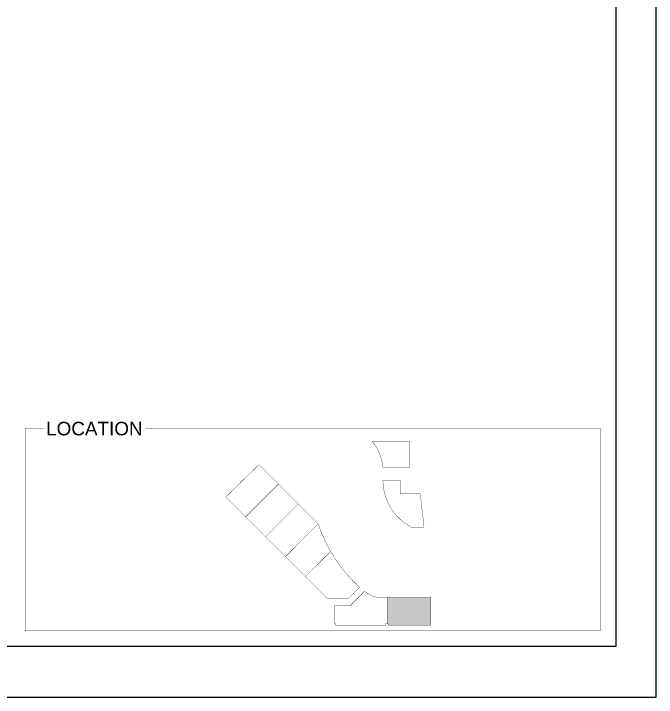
# Model space of a CAD drawing. Extents: x 149707 to 189623, y 2322 to 30549.
# Drawn here: x 180584 to 189623, y 2322 to 11935 of the extents above; entities that cross this region are included whole.
import ezdxf

# ---------------------------------------------------------------- set-up
doc = ezdxf.new("R2010")
doc.units = 0
doc.header["$LTSCALE"] = 1000
doc.layers.add('0-土建-墙体', color=7, linetype='Continuous')
doc.layers.add('01-CCI-租户面积', color=6, linetype='Continuous')
doc.styles.get("Standard").update_dxf_attribs({"font": 'arial.ttf', "width": 0.75})

# ---------------------------------------------------------------- blocks, each defined once
blk = doc.blocks.new('A$Cde7a5b74')
at = {"layer": '0-土建-墙体'}
h = blk.add_hatch(color=7, dxfattribs=at)
h.dxf.hatch_style = 1
h.paths.add_polyline_path([(2030, 12765), (-11570, 12765), (-11920, 12815), (-11920, 4415), (-11570, 4415), (-11570, 3910), (2030, 3910)])
at = {"layer": '01-CCI-租户面积', "color": 7, "const_width": 100}
for points in [[(-4717, 54365), (-13252, 54365, 0.1013626), (-15153, 60491), (-16680, 62762), (-4820, 62765), (-4820, 54365)], [(-99, 35240), (-4183, 35240), (-6432, 36675, -0.1280376), (-11802, 43444, -0.0572105), (-12964, 47179), (-13261, 50065), (-13262, 50165), (-7684, 50160), (-7684, 45865), (-1309, 45879), (-99, 35240)], [(-20674, 16028), (-24137, 12565), (-31165, 12565), (-38037, 19436), (-29944, 27457), (-28524, 25165, 0.0487531), (-22698, 17966), (-20674, 16028)]]:
    blk.add_lwpolyline(points, format="xyb", dxfattribs=at)
for points in [[(-52859, 55243), (-63493, 44892), (-57129, 38528), (-46636, 49020), (-52859, 55243)], [(-40272, 42656), (-46636, 49020), (-57129, 38528), (-50765, 32164), (-40272, 42656)], [(-33949, 36333), (-40272, 42656), (-50765, 32164), (-44401, 25800)], [(-38037, 19436), (-44401, 25800), (-33949, 36333), (-32962, 33641), (-31231, 29825), (-29944, 27457)], [(-11920, 12815), (-12270, 12815), (-12270, 12765), (-15079, 12825), (-16814, 13308), (-18995, 14583), (-19143, 14730), (-23608, 10265), (-28633, 10265), (-28633, 4415), (-28370, 4415), (-28370, 3915), (-12270, 3915), (-12270, 4415), (-11920, 4415), (-11920, 12815)], [(2030, 12765), (2030, 3910), (-11570, 3910), (-11570, 4415), (-11920, 4415), (-11920, 12815), (-11570, 12815), (-11570, 12765), (2030, 12765)]]:
    blk.add_lwpolyline(points, dxfattribs=at)

msp = doc.modelspace()

# ---------------------------------------------------------------- linework, layer by layer
msp.add_lwpolyline([(150276.9, 29835.7), (189053.2, 29835.7), (189053.2, 3034.5), (150276.9, 3034.5)], close=True)
for points in [[(187722.7, 2321.7), (189623.5, 2321.7), (189623.5, 28647.7)], [(149706.7, 4222.5), (149706.7, 2321.7), (187722.7, 2321.7)]]:
    msp.add_lwpolyline(points)
at = {"const_width": 4.75}
msp.add_lwpolyline([(182437.8, 6105.1), (188833.2, 6105.1), (188833.2, 3254.5), (180744.8, 3254.5), (180744.8, 6105.1), (181001.2, 6105.1)], dxfattribs=at)

# ---------------------------------------------------------------- block references
at = {"layer": '0-土建-墙体', "color": 4, "xscale": 0.04400000000000001, "yscale": 0.04400000000000001, "zscale": 0.04400000000000001}
msp.add_blockref('A$Cde7a5b74', (186360.5, 3163.4), dxfattribs=at)

# ---------------------------------------------------------------- texts
msp.add_text('LOCATION', height=190.08).set_placement((181040.6, 6005.7))

doc.saveas('drawing.dxf')
